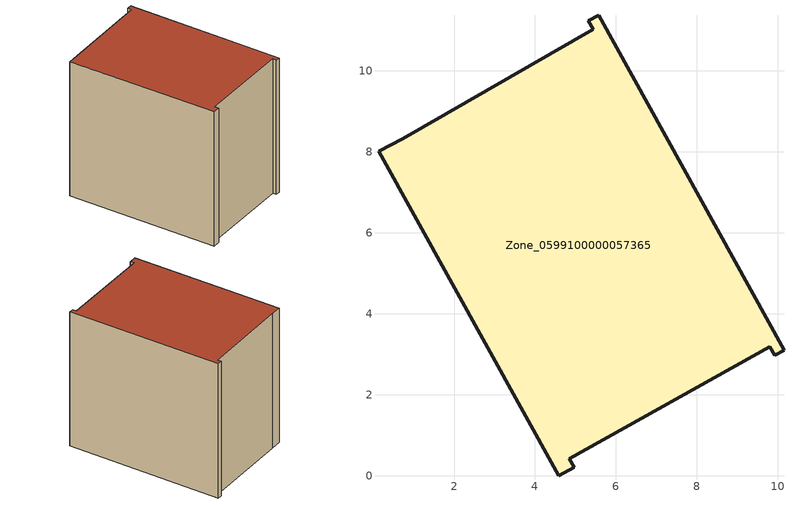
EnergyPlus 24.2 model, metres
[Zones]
Zone_0599100000057365
 floor ground (C_G): 4.59,0 0.14,8.01 0.73,8.32 5.44,11.02 5.32,11.23 5.57,11.37 10.15,3.1 9.92,2.97 9.8,3.18 4.85,0.42 4.97,0.21 z0
 wall outside (C_F): 5.57,11.37 5.32,11.23 5.44,11.02 0.73,8.32 0.14,8.01 4.59,0 4.97,0.21 4.85,0.42 9.8,3.18 9.92,2.97 10.15,3.1 5.57,11.37 z0:8.47
 roof outside (C_R): 0.14,8.01 4.59,0 4.97,0.21 4.85,0.42 9.8,3.18 9.92,2.97 10.15,3.1 5.57,11.37 5.32,11.23 5.44,11.02 0.73,8.32 z8.47
[BUILDING]
Pand.0599100000057365: North Axis=0; Terrain=City; Loads Convergence Tolerance Value=0.04; Temperature Convergence Tolerance Value=0.4; Solar Distribution=FullExterior; Maximum Number of Warmup Days=25; Minimum Number of Warmup Days=1
[Site:Location]
Rotterdam.The.Hague.AP_ZH_NLD Design_Conditions: Latitude=51.96; Longitude=4.45; Time Zone=1; Elevation=-4.5
[SITE:GROUNDTEMPERATURE:BUILDINGSURFACE]
18, 18, 18, 18, 18, 18, 18, 18, 18, 18, 18, 18
[MATERIAL] Thermal Absorptance=0.9; Solar Absorptance=0.7; Visible Absorptance=0.7
Name | Roughness | Thickness | Conductivity | Density | Specific Heat
G.TC.1965-1974 | MediumSmooth | 0.15 | 0.882353 | 540 | 1210
F.TC.1965-1974 | Rough | 0.3 | 0.697674 | 1920 | 840
R.TC.1965-1974 | MediumRough | 0.2 | 0.232558 | 1500 | 1000
[CONSTRUCTION]
C_G: G.TC.1965-1974
C_F: F.TC.1965-1974
C_R: R.TC.1965-1974
[ZONE]
Zone_0599100000057365: Type=1; Multiplier=1; Ceiling Height=Autocalculate; Volume=Autocalculate; Floor Area=autocalculate; Part of Total Floor Area=Yes
[ZONEINFILTRATION:DESIGNFLOWRATE]
Infil_Zone_0599100000057365: Zone or ZoneList or Space or SpaceList=Zone_0599100000057365; Schedule=AlwaysOn; Design Flow Rate Calculation Method=Flow/Area; Flow Rate per Floor Area=0.003; Constant Term Coefficient=1; Temperature Term Coefficient=0; Velocity Term Coefficient=0; Velocity Squared Term Coefficient=0
[HVACTEMPLATE:ZONE:IDEALLOADSAIRSYSTEM]
Zone_0599100000057365: Maximum Heating Supply Air Temperature=50; Minimum Cooling Supply Air Temperature=13; Maximum Heating Supply Air Humidity Ratio=0.0156; Minimum Cooling Supply Air Humidity Ratio=0.0077; Heating Limit=NoLimit; Cooling Limit=NoLimit; Dehumidification Control Type=ConstantSensibleHeatRatio; Cooling Sensible Heat Ratio=0.7; Dehumidification Setpoint=60; Humidification Control Type=None; Humidification Setpoint=30; Outdoor Air Method=None; Outdoor Air Flow Rate per Person=0.00944; Outdoor Air Flow Rate per Zone Floor Area=0; Outdoor Air Flow Rate per Zone=0; Demand Controlled Ventilation Type=None; Outdoor Air Economizer Type=NoEconomizer; Heat Recovery Type=None; Sensible Heat Recovery Effectiveness=0.7; Latent Heat Recovery Effectiveness=0.65
[ZONECONTROL:THERMOSTAT]
ThermostatControl_Zone_0599100000057365: Zone or ZoneList=Zone_0599100000057365; Control Type Schedule=DualSetpointControlType; Control 1=Thermostat_Zone_0599100000057365; Temperature Difference Between Cutout And Setpoint=0
[THERMOSTATSETPOINT:DUALSETPOINT]
Thermostat_Zone_0599100000057365: Heating Setpoint Temperature Schedule=HeatingSetpoint_Zone_0599100000057365; Cooling Setpoint Temperature Schedule=CoolingSetpoint_Zone_0599100000057365
[SCHEDULE:COMPACT]
HeatingSetpoint_Zone_0599100000057365: Through: 12/31, For: AllDays, Until: 24:00, 21
CoolingSetpoint_Zone_0599100000057365: Through: 12/31, For: AllDays, Until: 24:00, 24
DualSetpointControlType: Through: 12/31, For: AllDays, Until: 24:00, 4
AlwaysOn: Through: 12/31, For: AllDays, Until: 24:00, 1
